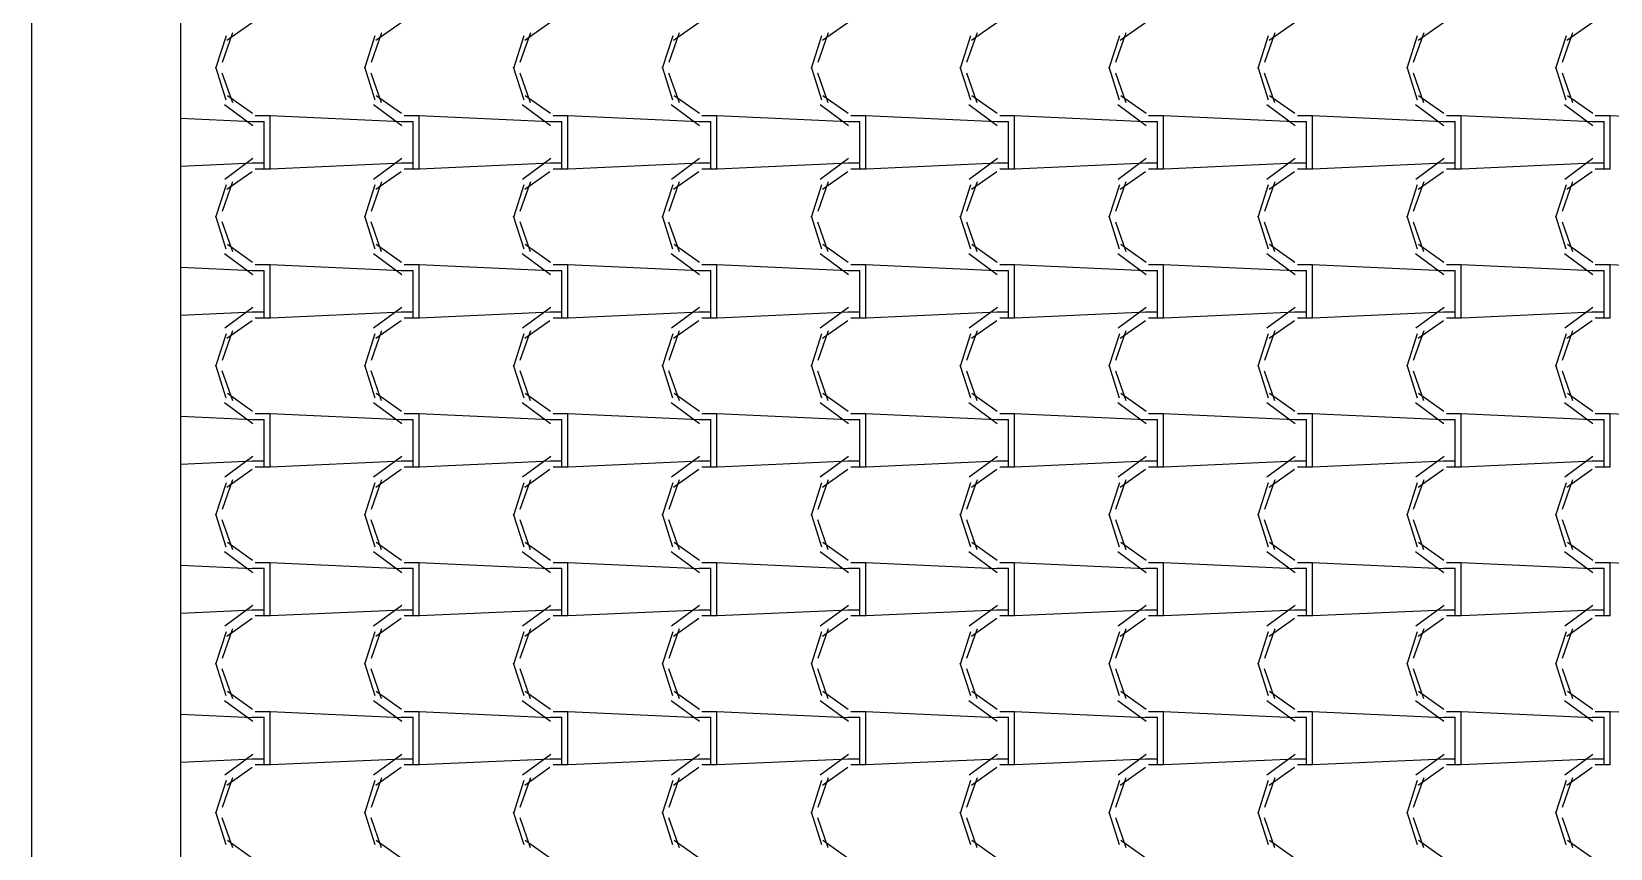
# Model space of a CAD drawing. Header units: millimetres. Extents: x -336 to -33, y -135 to 770.
# Drawn here: x -178.432 to -175.251, y 726.612 to 728.257 of the extents above; entities that cross this region are included whole.
import ezdxf

# ---------------------------------------------------------------- set-up
doc = ezdxf.new("R2010")
doc.units = ezdxf.units.MM
doc.header["$LTSCALE"] = 50
doc.header["$MEASUREMENT"] = 0
doc.layers.add('-HIDRO', color=8, linetype='CONTINUOUS')

msp = doc.modelspace()

# ---------------------------------------------------------------- linework, layer by layer
at = {"layer": '-HIDRO', "linetype": 'Continuous'}
for p, q in [((-178.4324, 747.2511), (-178.4324, 709.8333)), ((-178.1324, 746.9511), (-178.1324, 724.1333)), ((-177.9878, 728.2752), (-178.0388, 728.2392)), ((-177.6878, 728.2752), (-177.7388, 728.2392)), ((-177.3878, 728.2752), (-177.4388, 728.2392)), ((-177.0878, 728.2752), (-177.1388, 728.2392)), ((-176.7878, 728.2752), (-176.8388, 728.2392)), ((-176.4878, 728.2752), (-176.5388, 728.2392)), ((-176.1878, 728.2752), (-176.2388, 728.2392)), ((-175.8878, 728.2752), (-175.9388, 728.2392)), ((-175.5878, 728.2752), (-175.6388, 728.2392)), ((-175.2878, 728.2752), (-175.3388, 728.2392)), ((-178.0405, 728.2489), (-178.0615, 728.1829)), ((-178.0274, 728.2549), (-178.0484, 728.1949)), ((-177.7405, 728.2489), (-177.7615, 728.1829)), ((-177.7274, 728.2549), (-177.7484, 728.1949)), ((-177.4405, 728.2489), (-177.4615, 728.1829)), ((-177.4274, 728.2549), (-177.4484, 728.1949)), ((-177.1405, 728.2489), (-177.1615, 728.1829)), ((-177.1274, 728.2549), (-177.1484, 728.1949)), ((-176.8405, 728.2489), (-176.8615, 728.1829)), ((-176.8274, 728.2549), (-176.8484, 728.1949)), ((-176.5405, 728.2489), (-176.5615, 728.1829)), ((-176.5274, 728.2549), (-176.5484, 728.1949)), ((-176.2405, 728.2489), (-176.2615, 728.1829)), ((-176.2274, 728.2549), (-176.2484, 728.1949)), ((-175.9405, 728.2489), (-175.9615, 728.1829)), ((-175.9274, 728.2549), (-175.9484, 728.1949)), ((-175.6405, 728.2489), (-175.6615, 728.1829)), ((-175.6274, 728.2549), (-175.6484, 728.1949)), ((-175.3405, 728.2489), (-175.3615, 728.1829)), ((-175.3274, 728.2549), (-175.3484, 728.1949)), ((-178.0617, 728.1861), (-178.0407, 728.1201)), ((-177.7617, 728.1861), (-177.7407, 728.1201)), ((-177.4617, 728.1861), (-177.4407, 728.1201)), ((-177.1617, 728.1861), (-177.1407, 728.1201)), ((-176.8617, 728.1861), (-176.8407, 728.1201)), ((-176.5617, 728.1861), (-176.5407, 728.1201)), ((-176.2617, 728.1861), (-176.2407, 728.1201)), ((-175.9617, 728.1861), (-175.9407, 728.1201)), ((-175.6617, 728.1861), (-175.6407, 728.1201)), ((-175.3617, 728.1861), (-175.3407, 728.1201)), ((-178.0488, 728.1746), (-178.0278, 728.1146)), ((-177.7488, 728.1746), (-177.7278, 728.1146)), ((-177.4488, 728.1746), (-177.4278, 728.1146)), ((-177.1487, 728.1745), (-177.1277, 728.1145)), ((-176.8487, 728.1745), (-176.8277, 728.1145)), ((-176.5487, 728.1745), (-176.5277, 728.1145)), ((-176.2487, 728.1745), (-176.2277, 728.1145)), ((-175.9487, 728.1745), (-175.9277, 728.1145)), ((-175.6487, 728.1745), (-175.6277, 728.1145)), ((-175.3487, 728.1745), (-175.3277, 728.1145)), ((-178.0379, 728.129), (-177.9869, 728.093)), ((-177.7379, 728.129), (-177.6869, 728.093)), ((-177.4379, 728.129), (-177.3869, 728.093)), ((-177.1379, 728.129), (-177.0869, 728.093)), ((-176.8379, 728.129), (-176.7869, 728.093)), ((-176.5379, 728.129), (-176.4869, 728.093)), ((-176.2379, 728.129), (-176.1869, 728.093)), ((-175.9379, 728.129), (-175.8869, 728.093)), ((-175.6379, 728.129), (-175.5869, 728.093)), ((-175.3379, 728.129), (-175.2869, 728.093)), ((-177.9879, 728.0757), (-178.1324, 728.0823)), ((-178.0436, 728.1104), (-177.9866, 728.0684)), ((-177.9817, 728.0885), (-177.9517, 728.0885)), ((-177.6879, 728.0757), (-177.9519, 728.0877)), ((-177.9517, 727.9925), (-177.9517, 728.0885)), ((-177.7436, 728.1104), (-177.6866, 728.0684)), ((-177.6817, 728.0885), (-177.6517, 728.0885)), ((-177.3879, 728.0757), (-177.6519, 728.0877)), ((-177.6517, 727.9925), (-177.6517, 728.0885)), ((-177.4436, 728.1104), (-177.3866, 728.0684)), ((-177.3817, 728.0885), (-177.3517, 728.0885)), ((-177.0879, 728.0757), (-177.3519, 728.0877)), ((-177.3517, 727.9925), (-177.3517, 728.0885)), ((-177.1436, 728.1104), (-177.0866, 728.0684)), ((-177.0817, 728.0885), (-177.0517, 728.0885)), ((-176.7879, 728.0757), (-177.0519, 728.0877)), ((-177.0517, 727.9925), (-177.0517, 728.0885)), ((-176.8436, 728.1104), (-176.7866, 728.0684)), ((-176.7817, 728.0885), (-176.7517, 728.0885)), ((-176.4879, 728.0757), (-176.7519, 728.0877)), ((-176.7517, 727.9925), (-176.7517, 728.0885)), ((-176.5436, 728.1104), (-176.4866, 728.0684)), ((-176.4817, 728.0885), (-176.4517, 728.0885)), ((-176.1879, 728.0757), (-176.4519, 728.0877)), ((-176.4517, 727.9925), (-176.4517, 728.0885)), ((-176.2436, 728.1104), (-176.1866, 728.0684)), ((-176.1817, 728.0885), (-176.1517, 728.0885)), ((-175.8879, 728.0757), (-176.1519, 728.0877)), ((-176.1517, 727.9925), (-176.1517, 728.0885)), ((-175.9436, 728.1104), (-175.8866, 728.0684)), ((-175.8817, 728.0885), (-175.8517, 728.0885)), ((-175.5879, 728.0757), (-175.8519, 728.0877)), ((-175.8517, 727.9925), (-175.8517, 728.0885)), ((-175.6436, 728.1104), (-175.5866, 728.0684)), ((-175.5817, 728.0885), (-175.5517, 728.0885)), ((-175.2879, 728.0757), (-175.5519, 728.0877)), ((-175.5517, 727.9925), (-175.5517, 728.0885)), ((-175.3436, 728.1104), (-175.2866, 728.0684)), ((-175.2817, 728.0885), (-175.2517, 728.0885)), ((-174.9879, 728.0757), (-175.2519, 728.0877)), ((-175.2517, 727.9925), (-175.2517, 728.0885)), ((-177.9877, 728.0765), (-177.9637, 728.0765)), ((-177.9637, 727.9925), (-177.9637, 728.0765)), ((-177.6877, 728.0765), (-177.6637, 728.0765)), ((-177.6637, 727.9925), (-177.6637, 728.0765)), ((-177.3877, 728.0765), (-177.3637, 728.0765)), ((-177.3637, 727.9925), (-177.3637, 728.0765)), ((-177.0877, 728.0765), (-177.0637, 728.0765)), ((-177.0637, 727.9925), (-177.0637, 728.0765)), ((-176.7877, 728.0765), (-176.7637, 728.0765)), ((-176.7637, 727.9925), (-176.7637, 728.0765)), ((-176.4877, 728.0765), (-176.4637, 728.0765)), ((-176.4637, 727.9925), (-176.4637, 728.0765)), ((-176.1877, 728.0765), (-176.1637, 728.0765)), ((-176.1637, 727.9925), (-176.1637, 728.0765)), ((-175.8877, 728.0765), (-175.8637, 728.0765)), ((-175.8637, 727.9925), (-175.8637, 728.0765)), ((-175.5877, 728.0765), (-175.5637, 728.0765)), ((-175.5637, 727.9925), (-175.5637, 728.0765)), ((-175.2877, 728.0765), (-175.2637, 728.0765)), ((-175.2637, 727.9925), (-175.2637, 728.0765)), ((-177.9866, 727.9925), (-178.1324, 727.9858)), ((-177.9863, 728.0018), (-178.0433, 727.9598)), ((-177.9637, 727.9925), (-177.9877, 727.9925)), ((-177.9637, 727.9805), (-177.9637, 727.9925)), ((-177.9517, 727.9805), (-177.9517, 727.9925)), ((-177.6866, 727.9925), (-177.9506, 727.9805)), ((-177.6863, 728.0018), (-177.7433, 727.9598)), ((-177.6637, 727.9925), (-177.6877, 727.9925)), ((-177.6637, 727.9805), (-177.6637, 727.9925)), ((-177.6517, 727.9805), (-177.6517, 727.9925)), ((-177.3866, 727.9925), (-177.6506, 727.9805)), ((-177.3863, 728.0018), (-177.4433, 727.9598)), ((-177.3637, 727.9925), (-177.3877, 727.9925)), ((-177.3637, 727.9805), (-177.3637, 727.9925)), ((-177.3517, 727.9805), (-177.3517, 727.9925)), ((-177.0866, 727.9925), (-177.3506, 727.9805)), ((-177.0863, 728.0018), (-177.1433, 727.9598)), ((-177.0637, 727.9925), (-177.0877, 727.9925)), ((-177.0637, 727.9805), (-177.0637, 727.9925)), ((-177.0517, 727.9805), (-177.0517, 727.9925)), ((-176.7866, 727.9925), (-177.0506, 727.9805)), ((-176.7863, 728.0018), (-176.8433, 727.9598)), ((-176.7637, 727.9925), (-176.7877, 727.9925)), ((-176.7637, 727.9805), (-176.7637, 727.9925)), ((-176.7517, 727.9805), (-176.7517, 727.9925)), ((-176.4866, 727.9925), (-176.7506, 727.9805)), ((-176.4863, 728.0018), (-176.5433, 727.9598)), ((-176.4637, 727.9925), (-176.4877, 727.9925)), ((-176.4637, 727.9805), (-176.4637, 727.9925)), ((-176.4517, 727.9805), (-176.4517, 727.9925)), ((-176.1866, 727.9925), (-176.4506, 727.9805)), ((-176.1863, 728.0018), (-176.2433, 727.9598)), ((-176.1637, 727.9925), (-176.1877, 727.9925)), ((-176.1637, 727.9805), (-176.1637, 727.9925)), ((-176.1517, 727.9805), (-176.1517, 727.9925)), ((-175.8866, 727.9925), (-176.1506, 727.9805)), ((-175.8863, 728.0018), (-175.9433, 727.9598)), ((-175.8637, 727.9925), (-175.8877, 727.9925)), ((-175.8637, 727.9805), (-175.8637, 727.9925)), ((-175.8517, 727.9805), (-175.8517, 727.9925)), ((-175.5866, 727.9925), (-175.8506, 727.9805)), ((-175.5863, 728.0018), (-175.6433, 727.9598)), ((-175.5637, 727.9925), (-175.5877, 727.9925)), ((-175.5637, 727.9805), (-175.5637, 727.9925)), ((-175.5517, 727.9805), (-175.5517, 727.9925)), ((-175.2866, 727.9925), (-175.5506, 727.9805)), ((-175.2863, 728.0018), (-175.3433, 727.9598)), ((-175.2637, 727.9925), (-175.2877, 727.9925)), ((-175.2637, 727.9805), (-175.2637, 727.9925)), ((-175.2517, 727.9805), (-175.2517, 727.9925)), ((-178.0274, 727.9549), (-178.0484, 727.8949)), ((-177.9878, 727.9752), (-178.0388, 727.9392)), ((-177.9517, 727.9805), (-177.9817, 727.9805)), ((-177.7274, 727.9549), (-177.7484, 727.8949)), ((-177.6878, 727.9752), (-177.7388, 727.9392)), ((-177.6517, 727.9805), (-177.6817, 727.9805)), ((-177.4274, 727.9549), (-177.4484, 727.8949)), ((-177.3878, 727.9752), (-177.4388, 727.9392)), ((-177.3517, 727.9805), (-177.3817, 727.9805)), ((-177.1274, 727.9549), (-177.1484, 727.8949)), ((-177.0878, 727.9752), (-177.1388, 727.9392)), ((-177.0517, 727.9805), (-177.0817, 727.9805)), ((-176.8274, 727.9549), (-176.8484, 727.8949)), ((-176.7878, 727.9752), (-176.8388, 727.9392)), ((-176.7517, 727.9805), (-176.7817, 727.9805)), ((-176.5274, 727.9549), (-176.5484, 727.8949)), ((-176.4878, 727.9752), (-176.5388, 727.9392)), ((-176.4517, 727.9805), (-176.4817, 727.9805)), ((-176.2274, 727.9549), (-176.2484, 727.8949)), ((-176.1878, 727.9752), (-176.2388, 727.9392)), ((-176.1517, 727.9805), (-176.1817, 727.9805)), ((-175.9274, 727.9549), (-175.9484, 727.8949)), ((-175.8878, 727.9752), (-175.9388, 727.9392)), ((-175.8517, 727.9805), (-175.8817, 727.9805)), ((-175.6274, 727.9549), (-175.6484, 727.8949)), ((-175.5878, 727.9752), (-175.6388, 727.9392)), ((-175.5517, 727.9805), (-175.5817, 727.9805)), ((-175.3274, 727.9549), (-175.3484, 727.8949)), ((-175.2878, 727.9752), (-175.3388, 727.9392)), ((-175.2517, 727.9805), (-175.2817, 727.9805)), ((-178.0405, 727.9489), (-178.0615, 727.8829)), ((-177.7405, 727.9489), (-177.7615, 727.8829)), ((-177.4405, 727.9489), (-177.4615, 727.8829)), ((-177.1405, 727.9489), (-177.1615, 727.8829)), ((-176.8405, 727.9489), (-176.8615, 727.8829)), ((-176.5405, 727.9489), (-176.5615, 727.8829)), ((-176.2405, 727.9489), (-176.2615, 727.8829)), ((-175.9405, 727.9489), (-175.9615, 727.8829)), ((-175.6405, 727.9489), (-175.6615, 727.8829)), ((-175.3405, 727.9489), (-175.3615, 727.8829)), ((-178.0617, 727.8861), (-178.0407, 727.8201)), ((-178.0488, 727.8746), (-178.0278, 727.8146)), ((-177.7617, 727.8861), (-177.7407, 727.8201)), ((-177.7488, 727.8746), (-177.7278, 727.8146)), ((-177.4617, 727.8861), (-177.4407, 727.8201)), ((-177.4488, 727.8746), (-177.4278, 727.8146)), ((-177.1617, 727.8861), (-177.1407, 727.8201)), ((-177.1487, 727.8745), (-177.1277, 727.8145)), ((-176.8617, 727.8861), (-176.8407, 727.8201)), ((-176.8487, 727.8745), (-176.8277, 727.8145)), ((-176.5617, 727.8861), (-176.5407, 727.8201)), ((-176.5487, 727.8745), (-176.5277, 727.8145)), ((-176.2617, 727.8861), (-176.2407, 727.8201)), ((-176.2487, 727.8745), (-176.2277, 727.8145)), ((-175.9617, 727.8861), (-175.9407, 727.8201)), ((-175.9487, 727.8745), (-175.9277, 727.8145)), ((-175.6617, 727.8861), (-175.6407, 727.8201)), ((-175.6487, 727.8745), (-175.6277, 727.8145)), ((-175.3617, 727.8861), (-175.3407, 727.8201)), ((-175.3487, 727.8745), (-175.3277, 727.8145)), ((-178.0379, 727.829), (-177.9869, 727.793)), ((-177.7379, 727.829), (-177.6869, 727.793)), ((-177.4379, 727.829), (-177.3869, 727.793)), ((-177.1379, 727.829), (-177.0869, 727.793)), ((-176.8379, 727.829), (-176.7869, 727.793)), ((-176.5379, 727.829), (-176.4869, 727.793)), ((-176.2379, 727.829), (-176.1869, 727.793)), ((-175.9379, 727.829), (-175.8869, 727.793)), ((-175.6379, 727.829), (-175.5869, 727.793)), ((-175.3379, 727.829), (-175.2869, 727.793)), ((-178.0436, 727.8104), (-177.9866, 727.7684)), ((-177.7436, 727.8104), (-177.6866, 727.7684)), ((-177.4436, 727.8104), (-177.3866, 727.7684)), ((-177.1436, 727.8104), (-177.0866, 727.7684)), ((-176.8436, 727.8104), (-176.7866, 727.7684)), ((-176.5436, 727.8104), (-176.4866, 727.7684)), ((-176.2436, 727.8104), (-176.1866, 727.7684)), ((-175.9436, 727.8104), (-175.8866, 727.7684)), ((-175.6436, 727.8104), (-175.5866, 727.7684)), ((-175.3436, 727.8104), (-175.2866, 727.7684)), ((-177.9879, 727.7757), (-178.1324, 727.7823)), ((-177.9877, 727.7765), (-177.9637, 727.7765)), ((-177.9817, 727.7885), (-177.9517, 727.7885)), ((-177.9637, 727.6925), (-177.9637, 727.7765)), ((-177.6879, 727.7757), (-177.9519, 727.7877)), ((-177.9517, 727.6925), (-177.9517, 727.7885)), ((-177.6877, 727.7765), (-177.6637, 727.7765)), ((-177.6817, 727.7885), (-177.6517, 727.7885)), ((-177.6637, 727.6925), (-177.6637, 727.7765)), ((-177.3879, 727.7757), (-177.6519, 727.7877)), ((-177.6517, 727.6925), (-177.6517, 727.7885)), ((-177.3877, 727.7765), (-177.3637, 727.7765)), ((-177.3817, 727.7885), (-177.3517, 727.7885)), ((-177.3637, 727.6925), (-177.3637, 727.7765)), ((-177.0879, 727.7757), (-177.3519, 727.7877)), ((-177.3517, 727.6925), (-177.3517, 727.7885)), ((-177.0877, 727.7765), (-177.0637, 727.7765)), ((-177.0817, 727.7885), (-177.0517, 727.7885)), ((-177.0637, 727.6925), (-177.0637, 727.7765)), ((-176.7879, 727.7757), (-177.0519, 727.7877)), ((-177.0517, 727.6925), (-177.0517, 727.7885)), ((-176.7877, 727.7765), (-176.7637, 727.7765)), ((-176.7817, 727.7885), (-176.7517, 727.7885)), ((-176.7637, 727.6925), (-176.7637, 727.7765)), ((-176.4879, 727.7757), (-176.7519, 727.7877)), ((-176.7517, 727.6925), (-176.7517, 727.7885)), ((-176.4877, 727.7765), (-176.4637, 727.7765)), ((-176.4817, 727.7885), (-176.4517, 727.7885)), ((-176.4637, 727.6925), (-176.4637, 727.7765)), ((-176.1879, 727.7757), (-176.4519, 727.7877)), ((-176.4517, 727.6925), (-176.4517, 727.7885)), ((-176.1877, 727.7765), (-176.1637, 727.7765)), ((-176.1817, 727.7885), (-176.1517, 727.7885)), ((-176.1637, 727.6925), (-176.1637, 727.7765)), ((-175.8879, 727.7757), (-176.1519, 727.7877)), ((-176.1517, 727.6925), (-176.1517, 727.7885)), ((-175.8877, 727.7765), (-175.8637, 727.7765)), ((-175.8817, 727.7885), (-175.8517, 727.7885)), ((-175.8637, 727.6925), (-175.8637, 727.7765)), ((-175.5879, 727.7757), (-175.8519, 727.7877)), ((-175.8517, 727.6925), (-175.8517, 727.7885)), ((-175.5877, 727.7765), (-175.5637, 727.7765)), ((-175.5817, 727.7885), (-175.5517, 727.7885)), ((-175.5637, 727.6925), (-175.5637, 727.7765)), ((-175.2879, 727.7757), (-175.5519, 727.7877)), ((-175.5517, 727.6925), (-175.5517, 727.7885)), ((-175.2877, 727.7765), (-175.2637, 727.7765)), ((-175.2817, 727.7885), (-175.2517, 727.7885)), ((-175.2637, 727.6925), (-175.2637, 727.7765)), ((-174.9879, 727.7757), (-175.2519, 727.7877)), ((-175.2517, 727.6925), (-175.2517, 727.7885)), ((-177.9863, 727.7018), (-178.0433, 727.6598)), ((-177.6863, 727.7018), (-177.7433, 727.6598)), ((-177.3863, 727.7018), (-177.4433, 727.6598)), ((-177.0863, 727.7018), (-177.1433, 727.6598)), ((-176.7863, 727.7018), (-176.8433, 727.6598)), ((-176.4863, 727.7018), (-176.5433, 727.6598)), ((-176.1863, 727.7018), (-176.2433, 727.6598)), ((-175.8863, 727.7018), (-175.9433, 727.6598)), ((-175.5863, 727.7018), (-175.6433, 727.6598)), ((-175.2863, 727.7018), (-175.3433, 727.6598)), ((-177.9866, 727.6925), (-178.1324, 727.6858)), ((-177.9878, 727.6752), (-178.0388, 727.6392)), ((-177.9637, 727.6925), (-177.9877, 727.6925)), ((-177.9517, 727.6805), (-177.9817, 727.6805)), ((-177.9637, 727.6805), (-177.9637, 727.6925)), ((-177.9517, 727.6805), (-177.9517, 727.6925)), ((-177.6866, 727.6925), (-177.9506, 727.6805)), ((-177.6878, 727.6752), (-177.7388, 727.6392)), ((-177.6637, 727.6925), (-177.6877, 727.6925)), ((-177.6517, 727.6805), (-177.6817, 727.6805)), ((-177.6637, 727.6805), (-177.6637, 727.6925)), ((-177.6517, 727.6805), (-177.6517, 727.6925)), ((-177.3866, 727.6925), (-177.6506, 727.6805)), ((-177.3878, 727.6752), (-177.4388, 727.6392)), ((-177.3637, 727.6925), (-177.3877, 727.6925)), ((-177.3517, 727.6805), (-177.3817, 727.6805)), ((-177.3637, 727.6805), (-177.3637, 727.6925)), ((-177.3517, 727.6805), (-177.3517, 727.6925)), ((-177.0866, 727.6925), (-177.3506, 727.6805)), ((-177.0878, 727.6752), (-177.1388, 727.6392)), ((-177.0637, 727.6925), (-177.0877, 727.6925)), ((-177.0517, 727.6805), (-177.0817, 727.6805)), ((-177.0637, 727.6805), (-177.0637, 727.6925)), ((-177.0517, 727.6805), (-177.0517, 727.6925)), ((-176.7866, 727.6925), (-177.0506, 727.6805)), ((-176.7878, 727.6752), (-176.8388, 727.6392)), ((-176.7637, 727.6925), (-176.7877, 727.6925)), ((-176.7517, 727.6805), (-176.7817, 727.6805)), ((-176.7637, 727.6805), (-176.7637, 727.6925)), ((-176.7517, 727.6805), (-176.7517, 727.6925)), ((-176.4866, 727.6925), (-176.7506, 727.6805)), ((-176.4878, 727.6752), (-176.5388, 727.6392)), ((-176.4637, 727.6925), (-176.4877, 727.6925)), ((-176.4517, 727.6805), (-176.4817, 727.6805)), ((-176.4637, 727.6805), (-176.4637, 727.6925)), ((-176.4517, 727.6805), (-176.4517, 727.6925)), ((-176.1866, 727.6925), (-176.4506, 727.6805)), ((-176.1878, 727.6752), (-176.2388, 727.6392)), ((-176.1637, 727.6925), (-176.1877, 727.6925)), ((-176.1517, 727.6805), (-176.1817, 727.6805)), ((-176.1637, 727.6805), (-176.1637, 727.6925)), ((-176.1517, 727.6805), (-176.1517, 727.6925)), ((-175.8866, 727.6925), (-176.1506, 727.6805)), ((-175.8878, 727.6752), (-175.9388, 727.6392)), ((-175.8637, 727.6925), (-175.8877, 727.6925)), ((-175.8517, 727.6805), (-175.8817, 727.6805)), ((-175.8637, 727.6805), (-175.8637, 727.6925)), ((-175.8517, 727.6805), (-175.8517, 727.6925)), ((-175.5866, 727.6925), (-175.8506, 727.6805)), ((-175.5878, 727.6752), (-175.6388, 727.6392)), ((-175.5637, 727.6925), (-175.5877, 727.6925)), ((-175.5517, 727.6805), (-175.5817, 727.6805)), ((-175.5637, 727.6805), (-175.5637, 727.6925)), ((-175.5517, 727.6805), (-175.5517, 727.6925)), ((-175.2866, 727.6925), (-175.5506, 727.6805)), ((-175.2878, 727.6752), (-175.3388, 727.6392)), ((-175.2637, 727.6925), (-175.2877, 727.6925)), ((-175.2517, 727.6805), (-175.2817, 727.6805)), ((-175.2637, 727.6805), (-175.2637, 727.6925)), ((-175.2517, 727.6805), (-175.2517, 727.6925)), ((-178.0405, 727.6489), (-178.0615, 727.5829)), ((-178.0274, 727.6549), (-178.0484, 727.5949)), ((-177.7405, 727.6489), (-177.7615, 727.5829)), ((-177.7274, 727.6549), (-177.7484, 727.5949)), ((-177.4405, 727.6489), (-177.4615, 727.5829)), ((-177.4274, 727.6549), (-177.4484, 727.5949)), ((-177.1405, 727.6489), (-177.1615, 727.5829)), ((-177.1274, 727.6549), (-177.1484, 727.5949)), ((-176.8405, 727.6489), (-176.8615, 727.5829)), ((-176.8274, 727.6549), (-176.8484, 727.5949)), ((-176.5405, 727.6489), (-176.5615, 727.5829)), ((-176.5274, 727.6549), (-176.5484, 727.5949)), ((-176.2405, 727.6489), (-176.2615, 727.5829)), ((-176.2274, 727.6549), (-176.2484, 727.5949)), ((-175.9405, 727.6489), (-175.9615, 727.5829)), ((-175.9274, 727.6549), (-175.9484, 727.5949)), ((-175.6405, 727.6489), (-175.6615, 727.5829)), ((-175.6274, 727.6549), (-175.6484, 727.5949)), ((-175.3405, 727.6489), (-175.3615, 727.5829)), ((-175.3274, 727.6549), (-175.3484, 727.5949)), ((-178.0617, 727.5861), (-178.0407, 727.5201)), ((-178.0488, 727.5746), (-178.0278, 727.5146)), ((-177.7617, 727.5861), (-177.7407, 727.5201)), ((-177.7488, 727.5746), (-177.7278, 727.5146)), ((-177.4617, 727.5861), (-177.4407, 727.5201)), ((-177.4488, 727.5746), (-177.4278, 727.5146)), ((-177.1617, 727.5861), (-177.1407, 727.5201)), ((-177.1487, 727.5746), (-177.1277, 727.5146)), ((-176.8617, 727.5861), (-176.8407, 727.5201)), ((-176.8487, 727.5745), (-176.8277, 727.5145)), ((-176.5617, 727.5861), (-176.5407, 727.5201)), ((-176.5487, 727.5745), (-176.5277, 727.5145)), ((-176.2617, 727.5861), (-176.2407, 727.5201)), ((-176.2487, 727.5745), (-176.2277, 727.5145)), ((-175.9617, 727.5861), (-175.9407, 727.5201)), ((-175.9487, 727.5745), (-175.9277, 727.5145)), ((-175.6617, 727.5861), (-175.6407, 727.5201)), ((-175.6487, 727.5745), (-175.6277, 727.5145)), ((-175.3617, 727.5861), (-175.3407, 727.5201)), ((-175.3487, 727.5745), (-175.3277, 727.5145)), ((-178.0436, 727.5104), (-177.9866, 727.4684)), ((-178.0379, 727.529), (-177.9869, 727.493)), ((-177.7436, 727.5104), (-177.6866, 727.4684)), ((-177.7379, 727.529), (-177.6869, 727.493)), ((-177.4436, 727.5104), (-177.3866, 727.4684)), ((-177.4379, 727.529), (-177.3869, 727.493)), ((-177.1436, 727.5104), (-177.0866, 727.4684)), ((-177.1379, 727.529), (-177.0869, 727.493)), ((-176.8436, 727.5104), (-176.7866, 727.4684)), ((-176.8379, 727.529), (-176.7869, 727.493)), ((-176.5436, 727.5104), (-176.4866, 727.4684)), ((-176.5379, 727.529), (-176.4869, 727.493)), ((-176.2436, 727.5104), (-176.1866, 727.4684)), ((-176.2379, 727.529), (-176.1869, 727.493)), ((-175.9436, 727.5104), (-175.8866, 727.4684)), ((-175.9379, 727.529), (-175.8869, 727.493)), ((-175.6436, 727.5104), (-175.5866, 727.4684)), ((-175.6379, 727.529), (-175.5869, 727.493)), ((-175.3436, 727.5104), (-175.2866, 727.4684)), ((-175.3379, 727.529), (-175.2869, 727.493)), ((-177.9879, 727.4757), (-178.1324, 727.4823)), ((-177.9877, 727.4765), (-177.9637, 727.4765)), ((-177.9817, 727.4885), (-177.9517, 727.4885)), ((-177.9637, 727.3925), (-177.9637, 727.4765)), ((-177.6879, 727.4757), (-177.9519, 727.4877)), ((-177.9517, 727.3925), (-177.9517, 727.4885)), ((-177.6877, 727.4765), (-177.6637, 727.4765)), ((-177.6817, 727.4885), (-177.6517, 727.4885)), ((-177.6637, 727.3925), (-177.6637, 727.4765)), ((-177.3879, 727.4757), (-177.6519, 727.4877)), ((-177.6517, 727.3925), (-177.6517, 727.4885)), ((-177.3877, 727.4765), (-177.3637, 727.4765)), ((-177.3817, 727.4885), (-177.3517, 727.4885)), ((-177.3637, 727.3925), (-177.3637, 727.4765)), ((-177.0879, 727.4757), (-177.3519, 727.4877)), ((-177.3517, 727.3925), (-177.3517, 727.4885)), ((-177.0877, 727.4765), (-177.0637, 727.4765)), ((-177.0817, 727.4885), (-177.0517, 727.4885)), ((-177.0637, 727.3925), (-177.0637, 727.4765)), ((-176.7879, 727.4757), (-177.0519, 727.4877)), ((-177.0517, 727.3925), (-177.0517, 727.4885)), ((-176.7877, 727.4765), (-176.7637, 727.4765)), ((-176.7817, 727.4885), (-176.7517, 727.4885)), ((-176.7637, 727.3925), (-176.7637, 727.4765)), ((-176.4879, 727.4757), (-176.7519, 727.4877)), ((-176.7517, 727.3925), (-176.7517, 727.4885)), ((-176.4877, 727.4765), (-176.4637, 727.4765)), ((-176.4817, 727.4885), (-176.4517, 727.4885)), ((-176.4637, 727.3925), (-176.4637, 727.4765)), ((-176.1879, 727.4757), (-176.4519, 727.4877)), ((-176.4517, 727.3925), (-176.4517, 727.4885)), ((-176.1877, 727.4765), (-176.1637, 727.4765)), ((-176.1817, 727.4885), (-176.1517, 727.4885)), ((-176.1637, 727.3925), (-176.1637, 727.4765)), ((-175.8879, 727.4757), (-176.1519, 727.4877)), ((-176.1517, 727.3925), (-176.1517, 727.4885)), ((-175.8877, 727.4765), (-175.8637, 727.4765)), ((-175.8817, 727.4885), (-175.8517, 727.4885)), ((-175.8637, 727.3925), (-175.8637, 727.4765)), ((-175.5879, 727.4757), (-175.8519, 727.4877)), ((-175.8517, 727.3925), (-175.8517, 727.4885)), ((-175.5877, 727.4765), (-175.5637, 727.4765)), ((-175.5817, 727.4885), (-175.5517, 727.4885)), ((-175.5637, 727.3925), (-175.5637, 727.4765)), ((-175.2879, 727.4757), (-175.5519, 727.4877)), ((-175.5517, 727.3925), (-175.5517, 727.4885)), ((-175.2877, 727.4765), (-175.2637, 727.4765)), ((-175.2817, 727.4885), (-175.2517, 727.4885)), ((-175.2637, 727.3925), (-175.2637, 727.4765)), ((-174.9879, 727.4757), (-175.2519, 727.4877)), ((-175.2517, 727.3925), (-175.2517, 727.4885)), ((-177.9866, 727.3925), (-178.1324, 727.3858)), ((-177.9863, 727.4018), (-178.0433, 727.3598)), ((-177.9637, 727.3925), (-177.9877, 727.3925)), ((-177.9517, 727.3805), (-177.9817, 727.3805)), ((-177.9637, 727.3805), (-177.9637, 727.3925)), ((-177.9517, 727.3805), (-177.9517, 727.3925)), ((-177.6866, 727.3925), (-177.9506, 727.3805)), ((-177.6863, 727.4018), (-177.7433, 727.3598)), ((-177.6637, 727.3925), (-177.6877, 727.3925)), ((-177.6517, 727.3805), (-177.6817, 727.3805)), ((-177.6637, 727.3805), (-177.6637, 727.3925)), ((-177.6517, 727.3805), (-177.6517, 727.3925)), ((-177.3866, 727.3925), (-177.6506, 727.3805)), ((-177.3863, 727.4018), (-177.4433, 727.3598)), ((-177.3637, 727.3925), (-177.3877, 727.3925)), ((-177.3517, 727.3805), (-177.3817, 727.3805)), ((-177.3637, 727.3805), (-177.3637, 727.3925)), ((-177.3517, 727.3805), (-177.3517, 727.3925)), ((-177.0866, 727.3925), (-177.3506, 727.3805)), ((-177.0863, 727.4018), (-177.1433, 727.3598)), ((-177.0637, 727.3925), (-177.0877, 727.3925)), ((-177.0517, 727.3805), (-177.0817, 727.3805)), ((-177.0637, 727.3805), (-177.0637, 727.3925)), ((-177.0517, 727.3805), (-177.0517, 727.3925)), ((-176.7866, 727.3925), (-177.0506, 727.3805)), ((-176.7863, 727.4018), (-176.8433, 727.3598)), ((-176.7637, 727.3925), (-176.7877, 727.3925)), ((-176.7517, 727.3805), (-176.7817, 727.3805)), ((-176.7637, 727.3805), (-176.7637, 727.3925)), ((-176.7517, 727.3805), (-176.7517, 727.3925)), ((-176.4866, 727.3925), (-176.7506, 727.3805)), ((-176.4863, 727.4018), (-176.5433, 727.3598)), ((-176.4637, 727.3925), (-176.4877, 727.3925)), ((-176.4517, 727.3805), (-176.4817, 727.3805)), ((-176.4637, 727.3805), (-176.4637, 727.3925)), ((-176.4517, 727.3805), (-176.4517, 727.3925)), ((-176.1866, 727.3925), (-176.4506, 727.3805)), ((-176.1863, 727.4018), (-176.2433, 727.3598)), ((-176.1637, 727.3925), (-176.1877, 727.3925)), ((-176.1517, 727.3805), (-176.1817, 727.3805)), ((-176.1637, 727.3805), (-176.1637, 727.3925)), ((-176.1517, 727.3805), (-176.1517, 727.3925)), ((-175.8866, 727.3925), (-176.1506, 727.3805)), ((-175.8863, 727.4018), (-175.9433, 727.3598)), ((-175.8637, 727.3925), (-175.8877, 727.3925)), ((-175.8517, 727.3805), (-175.8817, 727.3805)), ((-175.8637, 727.3805), (-175.8637, 727.3925)), ((-175.8517, 727.3805), (-175.8517, 727.3925)), ((-175.5866, 727.3925), (-175.8506, 727.3805)), ((-175.5863, 727.4018), (-175.6433, 727.3598)), ((-175.5637, 727.3925), (-175.5877, 727.3925)), ((-175.5517, 727.3805), (-175.5817, 727.3805)), ((-175.5637, 727.3805), (-175.5637, 727.3925)), ((-175.5517, 727.3805), (-175.5517, 727.3925)), ((-175.2866, 727.3925), (-175.5506, 727.3805)), ((-175.2863, 727.4018), (-175.3433, 727.3598)), ((-175.2637, 727.3925), (-175.2877, 727.3925)), ((-175.2517, 727.3805), (-175.2817, 727.3805)), ((-175.2637, 727.3805), (-175.2637, 727.3925)), ((-175.2517, 727.3805), (-175.2517, 727.3925)), ((-178.0405, 727.3489), (-178.0615, 727.2829)), ((-178.0274, 727.3549), (-178.0484, 727.2949)), ((-177.9878, 727.3752), (-178.0388, 727.3392)), ((-177.7405, 727.3489), (-177.7615, 727.2829)), ((-177.7274, 727.3549), (-177.7484, 727.2949)), ((-177.6878, 727.3752), (-177.7388, 727.3392)), ((-177.4405, 727.3489), (-177.4615, 727.2829)), ((-177.4274, 727.3549), (-177.4484, 727.2949)), ((-177.3878, 727.3752), (-177.4388, 727.3392)), ((-177.1405, 727.3489), (-177.1615, 727.2829)), ((-177.1274, 727.3549), (-177.1484, 727.2949)), ((-177.0878, 727.3752), (-177.1388, 727.3392)), ((-176.8405, 727.3489), (-176.8615, 727.2829)), ((-176.8274, 727.3549), (-176.8484, 727.2949)), ((-176.7878, 727.3752), (-176.8388, 727.3392)), ((-176.5405, 727.3489), (-176.5615, 727.2829)), ((-176.5274, 727.3549), (-176.5484, 727.2949)), ((-176.4878, 727.3752), (-176.5388, 727.3392)), ((-176.2405, 727.3489), (-176.2615, 727.2829)), ((-176.2274, 727.3549), (-176.2484, 727.2949)), ((-176.1878, 727.3752), (-176.2388, 727.3392)), ((-175.9405, 727.3489), (-175.9615, 727.2829)), ((-175.9274, 727.3549), (-175.9484, 727.2949)), ((-175.8878, 727.3752), (-175.9388, 727.3392)), ((-175.6405, 727.3489), (-175.6615, 727.2829)), ((-175.6274, 727.3549), (-175.6484, 727.2949)), ((-175.5878, 727.3752), (-175.6388, 727.3392)), ((-175.3405, 727.3489), (-175.3615, 727.2829)), ((-175.3274, 727.3549), (-175.3484, 727.2949)), ((-175.2878, 727.3752), (-175.3388, 727.3392)), ((-178.0617, 727.2861), (-178.0407, 727.2201)), ((-177.7617, 727.2861), (-177.7407, 727.2201)), ((-177.4617, 727.2861), (-177.4407, 727.2201)), ((-177.1617, 727.2861), (-177.1407, 727.2201)), ((-176.8617, 727.2861), (-176.8407, 727.2201)), ((-176.5617, 727.2861), (-176.5407, 727.2201)), ((-176.2617, 727.2861), (-176.2407, 727.2201)), ((-175.9617, 727.2861), (-175.9407, 727.2201)), ((-175.6617, 727.2861), (-175.6407, 727.2201)), ((-175.3617, 727.2861), (-175.3407, 727.2201)), ((-178.0488, 727.2746), (-178.0278, 727.2146)), ((-177.7488, 727.2746), (-177.7278, 727.2146)), ((-177.4488, 727.2746), (-177.4278, 727.2146)), ((-177.1487, 727.2746), (-177.1277, 727.2146)), ((-176.8487, 727.2745), (-176.8277, 727.2145)), ((-176.5487, 727.2745), (-176.5277, 727.2145)), ((-176.2487, 727.2745), (-176.2277, 727.2145)), ((-175.9487, 727.2745), (-175.9277, 727.2145)), ((-175.6487, 727.2745), (-175.6277, 727.2145)), ((-175.3487, 727.2745), (-175.3277, 727.2145)), ((-178.0379, 727.229), (-177.9869, 727.193)), ((-177.7379, 727.229), (-177.6869, 727.193)), ((-177.4379, 727.229), (-177.3869, 727.193)), ((-177.1379, 727.229), (-177.0869, 727.193)), ((-176.8379, 727.229), (-176.7869, 727.193)), ((-176.5379, 727.229), (-176.4869, 727.193)), ((-176.2379, 727.229), (-176.1869, 727.193)), ((-175.9379, 727.229), (-175.8869, 727.193)), ((-175.6379, 727.229), (-175.5869, 727.193)), ((-175.3379, 727.229), (-175.2869, 727.193)), ((-178.0436, 727.2104), (-177.9866, 727.1684)), ((-177.7436, 727.2104), (-177.6866, 727.1684)), ((-177.4436, 727.2104), (-177.3866, 727.1684)), ((-177.1436, 727.2104), (-177.0866, 727.1684)), ((-176.8436, 727.2104), (-176.7866, 727.1684)), ((-176.5436, 727.2104), (-176.4866, 727.1684)), ((-176.2436, 727.2104), (-176.1866, 727.1684)), ((-175.9436, 727.2104), (-175.8866, 727.1684)), ((-175.6436, 727.2104), (-175.5866, 727.1684)), ((-175.3436, 727.2104), (-175.2866, 727.1684)), ((-177.9879, 727.1757), (-178.1324, 727.1823)), ((-177.9877, 727.1765), (-177.9637, 727.1765)), ((-177.9817, 727.1885), (-177.9517, 727.1885)), ((-177.9637, 727.0925), (-177.9637, 727.1765)), ((-177.6879, 727.1757), (-177.9519, 727.1877)), ((-177.9517, 727.0925), (-177.9517, 727.1885)), ((-177.6877, 727.1765), (-177.6637, 727.1765)), ((-177.6817, 727.1885), (-177.6517, 727.1885)), ((-177.6637, 727.0925), (-177.6637, 727.1765)), ((-177.3879, 727.1757), (-177.6519, 727.1877)), ((-177.6517, 727.0925), (-177.6517, 727.1885)), ((-177.3877, 727.1765), (-177.3637, 727.1765)), ((-177.3817, 727.1885), (-177.3517, 727.1885)), ((-177.3637, 727.0925), (-177.3637, 727.1765)), ((-177.0879, 727.1757), (-177.3519, 727.1877)), ((-177.3517, 727.0925), (-177.3517, 727.1885)), ((-177.0877, 727.1765), (-177.0637, 727.1765)), ((-177.0817, 727.1885), (-177.0517, 727.1885)), ((-177.0637, 727.0925), (-177.0637, 727.1765)), ((-176.7879, 727.1757), (-177.0519, 727.1877)), ((-177.0517, 727.0925), (-177.0517, 727.1885)), ((-176.7877, 727.1765), (-176.7637, 727.1765)), ((-176.7817, 727.1885), (-176.7517, 727.1885)), ((-176.7637, 727.0925), (-176.7637, 727.1765)), ((-176.4879, 727.1757), (-176.7519, 727.1877)), ((-176.7517, 727.0925), (-176.7517, 727.1885)), ((-176.4877, 727.1765), (-176.4637, 727.1765)), ((-176.4817, 727.1885), (-176.4517, 727.1885)), ((-176.4637, 727.0925), (-176.4637, 727.1765)), ((-176.1879, 727.1757), (-176.4519, 727.1877)), ((-176.4517, 727.0925), (-176.4517, 727.1885)), ((-176.1877, 727.1765), (-176.1637, 727.1765)), ((-176.1817, 727.1885), (-176.1517, 727.1885)), ((-176.1637, 727.0925), (-176.1637, 727.1765)), ((-175.8879, 727.1757), (-176.1519, 727.1877)), ((-176.1517, 727.0925), (-176.1517, 727.1885)), ((-175.8877, 727.1765), (-175.8637, 727.1765)), ((-175.8817, 727.1885), (-175.8517, 727.1885)), ((-175.8637, 727.0925), (-175.8637, 727.1765)), ((-175.5879, 727.1757), (-175.8519, 727.1877)), ((-175.8517, 727.0925), (-175.8517, 727.1885)), ((-175.5877, 727.1765), (-175.5637, 727.1765)), ((-175.5817, 727.1885), (-175.5517, 727.1885)), ((-175.5637, 727.0925), (-175.5637, 727.1765)), ((-175.2879, 727.1757), (-175.5519, 727.1877)), ((-175.5517, 727.0925), (-175.5517, 727.1885)), ((-175.2877, 727.1765), (-175.2637, 727.1765)), ((-175.2817, 727.1885), (-175.2517, 727.1885)), ((-175.2637, 727.0925), (-175.2637, 727.1765)), ((-174.9879, 727.1757), (-175.2519, 727.1877)), ((-175.2517, 727.0925), (-175.2517, 727.1885)), ((-177.9863, 727.1018), (-178.0433, 727.0598)), ((-177.6863, 727.1018), (-177.7433, 727.0598)), ((-177.3863, 727.1018), (-177.4433, 727.0598)), ((-177.0863, 727.1018), (-177.1433, 727.0598)), ((-176.7863, 727.1018), (-176.8433, 727.0598)), ((-176.4863, 727.1018), (-176.5433, 727.0598)), ((-176.1863, 727.1018), (-176.2433, 727.0598)), ((-175.8863, 727.1018), (-175.9433, 727.0598)), ((-175.5863, 727.1018), (-175.6433, 727.0598)), ((-175.2863, 727.1019), (-175.3433, 727.0599)), ((-177.9866, 727.0925), (-178.1324, 727.0858)), ((-177.9878, 727.0752), (-178.0388, 727.0392)), ((-177.9637, 727.0925), (-177.9877, 727.0925)), ((-177.9517, 727.0805), (-177.9817, 727.0805)), ((-177.9637, 727.0805), (-177.9637, 727.0925)), ((-177.9517, 727.0805), (-177.9517, 727.0925)), ((-177.6866, 727.0925), (-177.9506, 727.0805)), ((-177.6878, 727.0752), (-177.7388, 727.0392)), ((-177.6637, 727.0925), (-177.6877, 727.0925)), ((-177.6517, 727.0805), (-177.6817, 727.0805)), ((-177.6637, 727.0805), (-177.6637, 727.0925)), ((-177.6517, 727.0805), (-177.6517, 727.0925)), ((-177.3866, 727.0925), (-177.6506, 727.0805)), ((-177.3878, 727.0752), (-177.4388, 727.0392)), ((-177.3637, 727.0925), (-177.3877, 727.0925)), ((-177.3517, 727.0805), (-177.3817, 727.0805)), ((-177.3637, 727.0805), (-177.3637, 727.0925)), ((-177.3517, 727.0805), (-177.3517, 727.0925)), ((-177.0866, 727.0925), (-177.3506, 727.0805)), ((-177.0878, 727.0752), (-177.1388, 727.0392)), ((-177.0637, 727.0925), (-177.0877, 727.0925)), ((-177.0517, 727.0805), (-177.0817, 727.0805)), ((-177.0637, 727.0805), (-177.0637, 727.0925)), ((-177.0517, 727.0805), (-177.0517, 727.0925)), ((-176.7866, 727.0925), (-177.0506, 727.0805)), ((-176.7878, 727.0752), (-176.8388, 727.0392)), ((-176.7637, 727.0925), (-176.7877, 727.0925)), ((-176.7517, 727.0805), (-176.7817, 727.0805)), ((-176.7637, 727.0805), (-176.7637, 727.0925)), ((-176.7517, 727.0805), (-176.7517, 727.0925)), ((-176.4866, 727.0925), (-176.7506, 727.0805)), ((-176.4878, 727.0752), (-176.5388, 727.0392)), ((-176.4637, 727.0925), (-176.4877, 727.0925)), ((-176.4517, 727.0805), (-176.4817, 727.0805)), ((-176.4637, 727.0805), (-176.4637, 727.0925)), ((-176.4517, 727.0805), (-176.4517, 727.0925)), ((-176.1866, 727.0925), (-176.4506, 727.0805)), ((-176.1878, 727.0752), (-176.2388, 727.0392)), ((-176.1637, 727.0925), (-176.1877, 727.0925)), ((-176.1517, 727.0805), (-176.1817, 727.0805)), ((-176.1637, 727.0805), (-176.1637, 727.0925)), ((-176.1517, 727.0805), (-176.1517, 727.0925)), ((-175.8866, 727.0925), (-176.1506, 727.0805)), ((-175.8878, 727.0752), (-175.9388, 727.0392)), ((-175.8637, 727.0925), (-175.8877, 727.0925)), ((-175.8517, 727.0805), (-175.8817, 727.0805)), ((-175.8637, 727.0805), (-175.8637, 727.0925)), ((-175.8517, 727.0805), (-175.8517, 727.0925)), ((-175.5866, 727.0925), (-175.8506, 727.0805)), ((-175.5878, 727.0752), (-175.6388, 727.0392)), ((-175.5637, 727.0925), (-175.5877, 727.0925)), ((-175.5517, 727.0805), (-175.5817, 727.0805)), ((-175.5637, 727.0805), (-175.5637, 727.0925)), ((-175.5517, 727.0805), (-175.5517, 727.0925)), ((-175.2866, 727.0925), (-175.5506, 727.0805)), ((-175.2878, 727.0752), (-175.3388, 727.0392)), ((-175.2637, 727.0925), (-175.2877, 727.0925)), ((-175.2517, 727.0805), (-175.2817, 727.0805)), ((-175.2637, 727.0805), (-175.2637, 727.0925)), ((-175.2517, 727.0805), (-175.2517, 727.0925)), ((-178.0405, 727.0489), (-178.0615, 726.9829)), ((-178.0274, 727.0549), (-178.0484, 726.9949)), ((-177.7405, 727.0489), (-177.7615, 726.9829)), ((-177.7274, 727.0549), (-177.7484, 726.9949)), ((-177.4405, 727.0489), (-177.4615, 726.9829)), ((-177.4274, 727.0549), (-177.4484, 726.9949)), ((-177.1405, 727.0489), (-177.1615, 726.9829)), ((-177.1274, 727.0549), (-177.1484, 726.9949)), ((-176.8405, 727.0489), (-176.8615, 726.9829)), ((-176.8274, 727.0549), (-176.8484, 726.9949)), ((-176.5405, 727.0489), (-176.5615, 726.9829)), ((-176.5274, 727.0549), (-176.5484, 726.9949)), ((-176.2405, 727.0489), (-176.2615, 726.9829)), ((-176.2274, 727.0549), (-176.2484, 726.9949)), ((-175.9405, 727.0489), (-175.9615, 726.9829)), ((-175.9274, 727.0549), (-175.9484, 726.9949)), ((-175.6405, 727.0489), (-175.6615, 726.9829)), ((-175.6274, 727.0549), (-175.6484, 726.9949)), ((-175.3405, 727.0489), (-175.3615, 726.9829)), ((-175.3274, 727.0549), (-175.3484, 726.9949)), ((-178.0617, 726.9861), (-178.0407, 726.9201)), ((-178.0488, 726.9746), (-178.0278, 726.9146)), ((-177.7617, 726.9861), (-177.7407, 726.9201)), ((-177.7488, 726.9746), (-177.7278, 726.9146)), ((-177.4617, 726.9861), (-177.4407, 726.9201)), ((-177.4488, 726.9746), (-177.4278, 726.9146)), ((-177.1617, 726.9861), (-177.1407, 726.9201)), ((-177.1487, 726.9746), (-177.1277, 726.9146)), ((-176.8617, 726.9861), (-176.8407, 726.9201)), ((-176.8487, 726.9745), (-176.8277, 726.9145)), ((-176.5617, 726.9861), (-176.5407, 726.9201)), ((-176.5487, 726.9745), (-176.5277, 726.9145)), ((-176.2617, 726.9861), (-176.2407, 726.9201)), ((-176.2487, 726.9745), (-176.2277, 726.9145)), ((-175.9617, 726.9861), (-175.9407, 726.9201)), ((-175.9487, 726.9745), (-175.9277, 726.9145)), ((-175.6617, 726.9861), (-175.6407, 726.9201)), ((-175.6487, 726.9745), (-175.6277, 726.9145)), ((-175.3617, 726.9861), (-175.3407, 726.9201)), ((-175.3487, 726.9745), (-175.3277, 726.9145)), ((-178.0436, 726.9104), (-177.9866, 726.8684)), ((-178.0379, 726.929), (-177.9869, 726.893)), ((-177.7436, 726.9104), (-177.6866, 726.8684)), ((-177.7379, 726.929), (-177.6869, 726.893)), ((-177.4436, 726.9104), (-177.3866, 726.8684)), ((-177.4379, 726.929), (-177.3869, 726.893)), ((-177.1436, 726.9104), (-177.0866, 726.8684)), ((-177.1379, 726.929), (-177.0869, 726.893)), ((-176.8436, 726.9104), (-176.7866, 726.8684)), ((-176.8379, 726.929), (-176.7869, 726.893)), ((-176.5436, 726.9104), (-176.4866, 726.8684)), ((-176.5379, 726.929), (-176.4869, 726.893)), ((-176.2436, 726.9104), (-176.1866, 726.8684)), ((-176.2379, 726.929), (-176.1869, 726.893)), ((-175.9436, 726.9104), (-175.8866, 726.8684)), ((-175.9379, 726.929), (-175.8869, 726.893)), ((-175.6436, 726.9104), (-175.5866, 726.8684)), ((-175.6379, 726.929), (-175.5869, 726.893)), ((-175.3436, 726.9104), (-175.2866, 726.8684)), ((-175.3379, 726.929), (-175.2869, 726.893)), ((-177.9879, 726.8757), (-178.1324, 726.8823)), ((-177.9877, 726.8765), (-177.9637, 726.8765)), ((-177.9817, 726.8885), (-177.9517, 726.8885)), ((-177.9637, 726.7925), (-177.9637, 726.8765)), ((-177.6879, 726.8757), (-177.9519, 726.8877)), ((-177.9517, 726.7925), (-177.9517, 726.8885)), ((-177.6877, 726.8765), (-177.6637, 726.8765)), ((-177.6817, 726.8885), (-177.6517, 726.8885)), ((-177.6637, 726.7925), (-177.6637, 726.8765)), ((-177.3879, 726.8757), (-177.6519, 726.8877)), ((-177.6517, 726.7925), (-177.6517, 726.8885)), ((-177.3877, 726.8765), (-177.3637, 726.8765)), ((-177.3817, 726.8885), (-177.3517, 726.8885)), ((-177.3637, 726.7925), (-177.3637, 726.8765)), ((-177.0879, 726.8757), (-177.3519, 726.8877)), ((-177.3517, 726.7925), (-177.3517, 726.8885)), ((-177.0877, 726.8765), (-177.0637, 726.8765)), ((-177.0817, 726.8885), (-177.0517, 726.8885)), ((-177.0637, 726.7925), (-177.0637, 726.8765)), ((-176.7879, 726.8757), (-177.0519, 726.8877)), ((-177.0517, 726.7925), (-177.0517, 726.8885)), ((-176.7877, 726.8765), (-176.7637, 726.8765)), ((-176.7817, 726.8885), (-176.7517, 726.8885)), ((-176.7637, 726.7925), (-176.7637, 726.8765)), ((-176.4879, 726.8757), (-176.7519, 726.8877)), ((-176.7517, 726.7925), (-176.7517, 726.8885)), ((-176.4877, 726.8765), (-176.4637, 726.8765)), ((-176.4817, 726.8885), (-176.4517, 726.8885)), ((-176.4637, 726.7925), (-176.4637, 726.8765)), ((-176.1879, 726.8757), (-176.4519, 726.8877)), ((-176.4517, 726.7925), (-176.4517, 726.8885)), ((-176.1877, 726.8765), (-176.1637, 726.8765)), ((-176.1817, 726.8885), (-176.1517, 726.8885)), ((-176.1637, 726.7925), (-176.1637, 726.8765)), ((-175.8879, 726.8757), (-176.1519, 726.8877)), ((-176.1517, 726.7925), (-176.1517, 726.8885)), ((-175.8877, 726.8765), (-175.8637, 726.8765)), ((-175.8817, 726.8885), (-175.8517, 726.8885)), ((-175.8637, 726.7925), (-175.8637, 726.8765)), ((-175.5879, 726.8757), (-175.8519, 726.8877)), ((-175.8517, 726.7925), (-175.8517, 726.8885)), ((-175.5877, 726.8765), (-175.5637, 726.8765)), ((-175.5817, 726.8885), (-175.5517, 726.8885)), ((-175.5637, 726.7925), (-175.5637, 726.8765)), ((-175.2879, 726.8757), (-175.5519, 726.8877)), ((-175.5517, 726.7925), (-175.5517, 726.8885)), ((-175.2877, 726.8765), (-175.2637, 726.8765)), ((-175.2817, 726.8885), (-175.2517, 726.8885)), ((-175.2637, 726.7925), (-175.2637, 726.8765)), ((-174.9879, 726.8757), (-175.2519, 726.8877)), ((-175.2517, 726.7925), (-175.2517, 726.8885)), ((-177.9866, 726.7925), (-178.1324, 726.7858)), ((-177.9863, 726.8018), (-178.0433, 726.7598)), ((-177.9637, 726.7925), (-177.9877, 726.7925)), ((-177.9517, 726.7805), (-177.9817, 726.7805)), ((-177.9637, 726.7805), (-177.9637, 726.7925)), ((-177.9517, 726.7805), (-177.9517, 726.7925)), ((-177.6866, 726.7925), (-177.9506, 726.7805)), ((-177.6863, 726.8018), (-177.7433, 726.7598)), ((-177.6637, 726.7925), (-177.6877, 726.7925)), ((-177.6517, 726.7805), (-177.6817, 726.7805)), ((-177.6637, 726.7805), (-177.6637, 726.7925)), ((-177.6517, 726.7805), (-177.6517, 726.7925)), ((-177.3866, 726.7925), (-177.6506, 726.7805)), ((-177.3863, 726.8018), (-177.4433, 726.7598)), ((-177.3637, 726.7925), (-177.3877, 726.7925)), ((-177.3517, 726.7805), (-177.3817, 726.7805)), ((-177.3637, 726.7805), (-177.3637, 726.7925)), ((-177.3517, 726.7805), (-177.3517, 726.7925)), ((-177.0866, 726.7925), (-177.3506, 726.7805)), ((-177.0863, 726.8018), (-177.1433, 726.7598)), ((-177.0637, 726.7925), (-177.0877, 726.7925)), ((-177.0517, 726.7805), (-177.0817, 726.7805)), ((-177.0637, 726.7805), (-177.0637, 726.7925)), ((-177.0517, 726.7805), (-177.0517, 726.7925)), ((-176.7866, 726.7925), (-177.0506, 726.7805)), ((-176.7863, 726.8018), (-176.8433, 726.7598)), ((-176.7637, 726.7925), (-176.7877, 726.7925)), ((-176.7517, 726.7805), (-176.7817, 726.7805)), ((-176.7637, 726.7805), (-176.7637, 726.7925)), ((-176.7517, 726.7805), (-176.7517, 726.7925)), ((-176.4866, 726.7925), (-176.7506, 726.7805)), ((-176.4863, 726.8018), (-176.5433, 726.7598)), ((-176.4637, 726.7925), (-176.4877, 726.7925)), ((-176.4517, 726.7805), (-176.4817, 726.7805)), ((-176.4637, 726.7805), (-176.4637, 726.7925)), ((-176.4517, 726.7805), (-176.4517, 726.7925)), ((-176.1866, 726.7925), (-176.4506, 726.7805)), ((-176.1863, 726.8018), (-176.2433, 726.7598)), ((-176.1637, 726.7925), (-176.1877, 726.7925)), ((-176.1517, 726.7805), (-176.1817, 726.7805)), ((-176.1637, 726.7805), (-176.1637, 726.7925)), ((-176.1517, 726.7805), (-176.1517, 726.7925)), ((-175.8866, 726.7925), (-176.1506, 726.7805)), ((-175.8863, 726.8018), (-175.9433, 726.7598)), ((-175.8637, 726.7925), (-175.8877, 726.7925)), ((-175.8517, 726.7805), (-175.8817, 726.7805)), ((-175.8637, 726.7805), (-175.8637, 726.7925)), ((-175.8517, 726.7805), (-175.8517, 726.7925)), ((-175.5866, 726.7925), (-175.8506, 726.7805)), ((-175.5863, 726.8019), (-175.6433, 726.7599)), ((-175.5637, 726.7925), (-175.5877, 726.7925)), ((-175.5517, 726.7805), (-175.5817, 726.7805)), ((-175.5637, 726.7805), (-175.5637, 726.7925)), ((-175.5517, 726.7805), (-175.5517, 726.7925)), ((-175.2866, 726.7925), (-175.5506, 726.7805)), ((-175.2863, 726.8019), (-175.3433, 726.7599)), ((-175.2637, 726.7925), (-175.2877, 726.7925)), ((-175.2517, 726.7805), (-175.2817, 726.7805)), ((-175.2637, 726.7805), (-175.2637, 726.7925)), ((-175.2517, 726.7805), (-175.2517, 726.7925)), ((-178.0405, 726.7489), (-178.0615, 726.6829)), ((-178.0274, 726.7549), (-178.0484, 726.6949)), ((-177.9878, 726.7752), (-178.0388, 726.7392)), ((-177.7405, 726.7489), (-177.7615, 726.6829)), ((-177.7274, 726.7549), (-177.7484, 726.6949)), ((-177.6878, 726.7752), (-177.7388, 726.7392)), ((-177.4405, 726.7489), (-177.4615, 726.6829)), ((-177.4274, 726.7549), (-177.4484, 726.6949)), ((-177.3878, 726.7752), (-177.4388, 726.7392)), ((-177.1405, 726.7489), (-177.1615, 726.6829)), ((-177.1274, 726.7549), (-177.1484, 726.6949)), ((-177.0878, 726.7752), (-177.1388, 726.7392)), ((-176.8405, 726.7489), (-176.8615, 726.6829)), ((-176.8274, 726.7549), (-176.8484, 726.6949)), ((-176.7878, 726.7752), (-176.8388, 726.7392)), ((-176.5405, 726.7489), (-176.5615, 726.6829)), ((-176.5274, 726.7549), (-176.5484, 726.6949)), ((-176.4878, 726.7752), (-176.5388, 726.7392)), ((-176.2405, 726.7489), (-176.2615, 726.6829)), ((-176.2274, 726.7549), (-176.2484, 726.6949)), ((-176.1878, 726.7752), (-176.2388, 726.7392)), ((-175.9405, 726.7489), (-175.9615, 726.6829)), ((-175.9274, 726.7549), (-175.9484, 726.6949)), ((-175.8878, 726.7752), (-175.9388, 726.7392)), ((-175.6405, 726.7489), (-175.6615, 726.6829)), ((-175.6274, 726.7549), (-175.6484, 726.6949)), ((-175.5878, 726.7752), (-175.6388, 726.7392)), ((-175.3405, 726.7489), (-175.3615, 726.6829)), ((-175.3274, 726.7549), (-175.3484, 726.6949)), ((-175.2878, 726.7752), (-175.3388, 726.7392)), ((-178.0617, 726.6861), (-178.0407, 726.6201)), ((-177.7617, 726.6861), (-177.7407, 726.6201)), ((-177.4617, 726.6861), (-177.4407, 726.6201)), ((-177.1617, 726.6861), (-177.1407, 726.6201)), ((-176.8617, 726.6861), (-176.8407, 726.6201)), ((-176.5617, 726.6861), (-176.5407, 726.6201)), ((-176.2617, 726.6861), (-176.2407, 726.6201)), ((-175.9617, 726.6861), (-175.9407, 726.6201)), ((-175.6617, 726.6861), (-175.6407, 726.6201)), ((-175.3617, 726.6861), (-175.3407, 726.6201)), ((-178.0488, 726.6746), (-178.0278, 726.6146)), ((-177.7488, 726.6746), (-177.7278, 726.6146)), ((-177.4488, 726.6746), (-177.4278, 726.6146)), ((-177.1487, 726.6746), (-177.1277, 726.6146)), ((-176.8487, 726.6746), (-176.8277, 726.6146)), ((-176.5487, 726.6745), (-176.5277, 726.6145)), ((-176.2487, 726.6745), (-176.2277, 726.6145)), ((-175.9487, 726.6745), (-175.9277, 726.6145)), ((-175.6487, 726.6745), (-175.6277, 726.6145)), ((-175.3487, 726.6745), (-175.3277, 726.6145)), ((-178.0379, 726.629), (-177.9869, 726.593)), ((-177.7379, 726.629), (-177.6869, 726.593)), ((-177.4379, 726.629), (-177.3869, 726.593)), ((-177.1379, 726.629), (-177.0869, 726.593)), ((-176.8379, 726.629), (-176.7869, 726.593)), ((-176.5379, 726.629), (-176.4869, 726.593)), ((-176.2379, 726.629), (-176.1869, 726.593)), ((-175.9379, 726.629), (-175.8869, 726.593)), ((-175.6379, 726.629), (-175.5869, 726.593)), ((-175.3379, 726.629), (-175.2869, 726.593))]:
    msp.add_line(p, q, dxfattribs=at)

doc.saveas('drawing.dxf')
